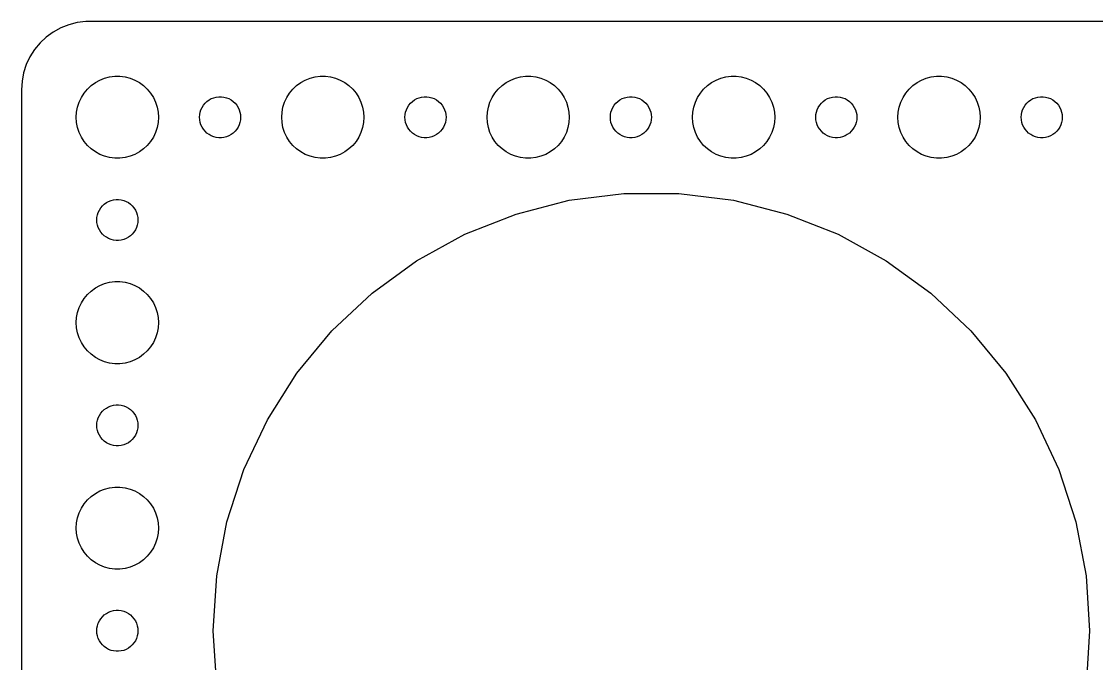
# Model space of a CAD drawing. Header units: metres. Extents: x -150 to 150, y -44 to 44.
# Drawn here: x -149.5 to -71, y -2.4 to 44.5 of the extents above; entities that cross this region are included whole.
import ezdxf

# ---------------------------------------------------------------- set-up
doc = ezdxf.new("R2010")
doc.units = ezdxf.units.M

msp = doc.modelspace()

# ---------------------------------------------------------------- linework, layer by layer
for p, q in [((-146.629, 44.0241), (-147.179, 43.7216)), ((-146.045, 44.2553), (-146.629, 44.0241)), ((-145.437, 44.4114), (-146.045, 44.2553)), ((-144.814, 44.4901), (-145.437, 44.4114)), ((144.814, 44.4901), (-144.814, 44.4901)), ((-147.687, 43.3526), (-148.145, 42.9227)), ((-147.179, 43.7216), (-147.687, 43.3526)), ((-148.545, 42.4389), (-148.882, 41.9088)), ((-148.145, 42.9227), (-148.545, 42.4389)), ((-148.882, 41.9088), (-149.149, 41.3406)), ((-149.149, 41.3406), (-149.343, 40.7434)), ((-149.461, 40.1267), (-149.5, 39.5)), ((-149.343, 40.7434), (-149.461, 40.1267)), ((-144.107, 40.033), (-143.777, 40.2145)), ((-143.777, 40.2145), (-143.427, 40.3532)), ((-143.427, 40.3532), (-143.062, 40.4469)), ((-143.062, 40.4469), (-142.688, 40.4941)), ((-142.688, 40.4941), (-142.312, 40.4941)), ((-142.312, 40.4941), (-141.938, 40.4469)), ((-141.938, 40.4469), (-141.573, 40.3532)), ((-141.573, 40.3532), (-141.223, 40.2145)), ((-141.223, 40.2145), (-140.893, 40.033)), ((-129.107, 40.033), (-128.777, 40.2145)), ((-128.777, 40.2145), (-128.427, 40.3532)), ((-128.427, 40.3532), (-128.062, 40.4469)), ((-128.062, 40.4469), (-127.688, 40.4941)), ((-127.688, 40.4941), (-127.312, 40.4941)), ((-127.312, 40.4941), (-126.938, 40.4469)), ((-126.938, 40.4469), (-126.573, 40.3532)), ((-126.573, 40.3532), (-126.223, 40.2145)), ((-126.223, 40.2145), (-125.893, 40.033)), ((-114.107, 40.033), (-113.777, 40.2145)), ((-113.777, 40.2145), (-113.427, 40.3532)), ((-113.427, 40.3532), (-113.062, 40.4469)), ((-113.062, 40.4469), (-112.688, 40.4941)), ((-112.688, 40.4941), (-112.312, 40.4941)), ((-112.312, 40.4941), (-111.938, 40.4469)), ((-111.938, 40.4469), (-111.573, 40.3532)), ((-111.573, 40.3532), (-111.223, 40.2145)), ((-111.223, 40.2145), (-110.893, 40.033)), ((-99.1075, 40.033), (-98.7773, 40.2145)), ((-98.7773, 40.2145), (-98.427, 40.3532)), ((-98.427, 40.3532), (-98.0621, 40.4469)), ((-98.0621, 40.4469), (-97.6884, 40.4941)), ((-97.6884, 40.4941), (-97.3116, 40.4941)), ((-97.3116, 40.4941), (-96.9379, 40.4469)), ((-96.9379, 40.4469), (-96.573, 40.3532)), ((-96.573, 40.3532), (-96.2227, 40.2145)), ((-96.2227, 40.2145), (-95.8925, 40.033)), ((-84.1075, 40.033), (-83.7773, 40.2145)), ((-83.7773, 40.2145), (-83.427, 40.3532)), ((-83.427, 40.3532), (-83.0621, 40.4469)), ((-83.0621, 40.4469), (-82.6884, 40.4941)), ((-82.6884, 40.4941), (-82.3116, 40.4941)), ((-82.3116, 40.4941), (-81.9379, 40.4469)), ((-81.9379, 40.4469), (-81.573, 40.3532)), ((-81.573, 40.3532), (-81.2227, 40.2145)), ((-81.2227, 40.2145), (-80.8925, 40.033)), ((-149.5, 39.5), (-149.5, -39.5)), ((-145.129, 38.9453), (-144.927, 39.2634)), ((-144.927, 39.2634), (-144.687, 39.5536)), ((-144.687, 39.5536), (-144.412, 39.8115)), ((-144.412, 39.8115), (-144.107, 40.033)), ((-140.893, 40.033), (-140.588, 39.8115)), ((-140.588, 39.8115), (-140.313, 39.5536)), ((-140.313, 39.5536), (-140.073, 39.2634)), ((-140.073, 39.2634), (-139.871, 38.9453)), ((-130.129, 38.9453), (-129.927, 39.2634)), ((-129.927, 39.2634), (-129.687, 39.5536)), ((-129.687, 39.5536), (-129.412, 39.8115)), ((-129.412, 39.8115), (-129.107, 40.033)), ((-125.893, 40.033), (-125.588, 39.8115)), ((-125.588, 39.8115), (-125.313, 39.5536)), ((-125.313, 39.5536), (-125.073, 39.2634)), ((-125.073, 39.2634), (-124.871, 38.9453)), ((-115.129, 38.9453), (-114.927, 39.2634)), ((-114.927, 39.2634), (-114.687, 39.5536)), ((-114.687, 39.5536), (-114.412, 39.8115)), ((-114.412, 39.8115), (-114.107, 40.033)), ((-110.893, 40.033), (-110.588, 39.8115)), ((-110.588, 39.8115), (-110.313, 39.5536)), ((-110.313, 39.5536), (-110.073, 39.2634)), ((-110.073, 39.2634), (-109.871, 38.9453)), ((-100.129, 38.9453), (-99.927, 39.2634)), ((-99.927, 39.2634), (-99.6869, 39.5536)), ((-99.6869, 39.5536), (-99.4123, 39.8115)), ((-99.4123, 39.8115), (-99.1075, 40.033)), ((-95.8925, 40.033), (-95.5877, 39.8115)), ((-95.5877, 39.8115), (-95.3131, 39.5536)), ((-95.3131, 39.5536), (-95.073, 39.2634)), ((-95.073, 39.2634), (-94.8711, 38.9453)), ((-85.1289, 38.9453), (-84.927, 39.2634)), ((-84.927, 39.2634), (-84.6869, 39.5536)), ((-84.6869, 39.5536), (-84.4123, 39.8115)), ((-84.4123, 39.8115), (-84.1075, 40.033)), ((-80.8925, 40.033), (-80.5877, 39.8115)), ((-80.5877, 39.8115), (-80.3131, 39.5536)), ((-80.3131, 39.5536), (-80.073, 39.2634)), ((-80.073, 39.2634), (-79.8711, 38.9453)), ((-145.406, 38.2461), (-145.289, 38.6044)), ((-145.289, 38.6044), (-145.129, 38.9453)), ((-139.871, 38.9453), (-139.711, 38.6044)), ((-139.711, 38.6044), (-139.594, 38.2461)), ((-136.214, 38.3817), (-136.093, 38.5268)), ((-136.093, 38.5268), (-135.956, 38.6558)), ((-135.956, 38.6558), (-135.804, 38.7665)), ((-135.804, 38.7665), (-135.639, 38.8572)), ((-135.639, 38.8572), (-135.464, 38.9266)), ((-135.464, 38.9266), (-135.281, 38.9734)), ((-135.281, 38.9734), (-135.094, 38.997)), ((-135.094, 38.997), (-134.906, 38.997)), ((-134.906, 38.997), (-134.719, 38.9734)), ((-134.719, 38.9734), (-134.536, 38.9266)), ((-134.536, 38.9266), (-134.361, 38.8572)), ((-134.361, 38.8572), (-134.196, 38.7665)), ((-134.196, 38.7665), (-134.044, 38.6558)), ((-134.044, 38.6558), (-133.907, 38.5268)), ((-133.907, 38.5268), (-133.786, 38.3817)), ((-130.406, 38.2461), (-130.289, 38.6044)), ((-130.289, 38.6044), (-130.129, 38.9453)), ((-124.871, 38.9453), (-124.711, 38.6044)), ((-124.711, 38.6044), (-124.594, 38.2461)), ((-121.214, 38.3817), (-121.093, 38.5268)), ((-121.093, 38.5268), (-120.956, 38.6558)), ((-120.956, 38.6558), (-120.804, 38.7665)), ((-120.804, 38.7665), (-120.639, 38.8572)), ((-120.639, 38.8572), (-120.464, 38.9266)), ((-120.464, 38.9266), (-120.281, 38.9734)), ((-120.281, 38.9734), (-120.094, 38.997)), ((-120.094, 38.997), (-119.906, 38.997)), ((-119.906, 38.997), (-119.719, 38.9734)), ((-119.719, 38.9734), (-119.536, 38.9266)), ((-119.536, 38.9266), (-119.361, 38.8572)), ((-119.361, 38.8572), (-119.196, 38.7665)), ((-119.196, 38.7665), (-119.044, 38.6558)), ((-119.044, 38.6558), (-118.907, 38.5268)), ((-118.907, 38.5268), (-118.786, 38.3817)), ((-115.406, 38.2461), (-115.289, 38.6044)), ((-115.289, 38.6044), (-115.129, 38.9453)), ((-109.871, 38.9453), (-109.711, 38.6044)), ((-109.711, 38.6044), (-109.594, 38.2461)), ((-106.214, 38.3817), (-106.093, 38.5268)), ((-106.093, 38.5268), (-105.956, 38.6558)), ((-105.956, 38.6558), (-105.804, 38.7665)), ((-105.804, 38.7665), (-105.639, 38.8572)), ((-105.639, 38.8572), (-105.464, 38.9266)), ((-105.464, 38.9266), (-105.281, 38.9734)), ((-105.281, 38.9734), (-105.094, 38.997)), ((-105.094, 38.997), (-104.906, 38.997)), ((-104.906, 38.997), (-104.719, 38.9734)), ((-104.719, 38.9734), (-104.536, 38.9266)), ((-104.536, 38.9266), (-104.361, 38.8572)), ((-104.361, 38.8572), (-104.196, 38.7665)), ((-104.196, 38.7665), (-104.044, 38.6558)), ((-104.044, 38.6558), (-103.907, 38.5268)), ((-103.907, 38.5268), (-103.786, 38.3817)), ((-100.406, 38.2461), (-100.289, 38.6044)), ((-100.289, 38.6044), (-100.129, 38.9453)), ((-94.8711, 38.9453), (-94.7107, 38.6044)), ((-94.7107, 38.6044), (-94.5943, 38.2461)), ((-91.2135, 38.3817), (-91.0934, 38.5268)), ((-91.0934, 38.5268), (-90.9561, 38.6558)), ((-90.9561, 38.6558), (-90.8037, 38.7665)), ((-90.8037, 38.7665), (-90.6387, 38.8572)), ((-90.6387, 38.8572), (-90.4635, 38.9266)), ((-90.4635, 38.9266), (-90.2811, 38.9734)), ((-90.2811, 38.9734), (-90.0942, 38.997)), ((-90.0942, 38.997), (-89.9058, 38.997)), ((-89.9058, 38.997), (-89.7189, 38.9734)), ((-89.7189, 38.9734), (-89.5365, 38.9266)), ((-89.5365, 38.9266), (-89.3613, 38.8572)), ((-89.3613, 38.8572), (-89.1963, 38.7665)), ((-89.1963, 38.7665), (-89.0439, 38.6558)), ((-89.0439, 38.6558), (-88.9065, 38.5268)), ((-88.9065, 38.5268), (-88.7865, 38.3817)), ((-85.4057, 38.2461), (-85.2893, 38.6044)), ((-85.2893, 38.6044), (-85.1289, 38.9453)), ((-79.8711, 38.9453), (-79.7107, 38.6044)), ((-79.7107, 38.6044), (-79.5943, 38.2461)), ((-76.2135, 38.3817), (-76.0934, 38.5268)), ((-76.0934, 38.5268), (-75.9561, 38.6558)), ((-75.9561, 38.6558), (-75.8037, 38.7665)), ((-75.8037, 38.7665), (-75.6387, 38.8572)), ((-75.6387, 38.8572), (-75.4635, 38.9266)), ((-75.4635, 38.9266), (-75.2811, 38.9734)), ((-75.2811, 38.9734), (-75.0942, 38.997)), ((-75.0942, 38.997), (-74.9058, 38.997)), ((-74.9058, 38.997), (-74.7189, 38.9734)), ((-74.7189, 38.9734), (-74.5365, 38.9266)), ((-74.5365, 38.9266), (-74.3613, 38.8572)), ((-74.3613, 38.8572), (-74.1963, 38.7665)), ((-74.1963, 38.7665), (-74.0439, 38.6558)), ((-74.0439, 38.6558), (-73.9065, 38.5268)), ((-73.9065, 38.5268), (-73.7865, 38.3817)), ((-145.5, 37.5), (-145.476, 37.876)), ((-145.476, 37.876), (-145.406, 38.2461)), ((-139.594, 38.2461), (-139.524, 37.876)), ((-139.524, 37.876), (-139.5, 37.5)), ((-136.5, 37.5), (-136.488, 37.688)), ((-136.488, 37.688), (-136.453, 37.873)), ((-136.453, 37.873), (-136.395, 38.0522)), ((-136.395, 38.0522), (-136.314, 38.2226)), ((-136.314, 38.2226), (-136.214, 38.3817)), ((-133.786, 38.3817), (-133.686, 38.2226)), ((-133.686, 38.2226), (-133.605, 38.0522)), ((-133.605, 38.0522), (-133.547, 37.873)), ((-133.547, 37.873), (-133.512, 37.688)), ((-133.512, 37.688), (-133.5, 37.5)), ((-130.5, 37.5), (-130.476, 37.876)), ((-130.476, 37.876), (-130.406, 38.2461)), ((-124.594, 38.2461), (-124.524, 37.876)), ((-124.524, 37.876), (-124.5, 37.5)), ((-121.5, 37.5), (-121.488, 37.688)), ((-121.488, 37.688), (-121.453, 37.873)), ((-121.453, 37.873), (-121.395, 38.0522)), ((-121.395, 38.0522), (-121.314, 38.2226)), ((-121.314, 38.2226), (-121.214, 38.3817)), ((-118.786, 38.3817), (-118.686, 38.2226)), ((-118.686, 38.2226), (-118.605, 38.0522)), ((-118.605, 38.0522), (-118.547, 37.873)), ((-118.547, 37.873), (-118.512, 37.688)), ((-118.512, 37.688), (-118.5, 37.5)), ((-115.5, 37.5), (-115.476, 37.876)), ((-115.476, 37.876), (-115.406, 38.2461)), ((-109.594, 38.2461), (-109.524, 37.876)), ((-109.524, 37.876), (-109.5, 37.5)), ((-106.5, 37.5), (-106.488, 37.688)), ((-106.488, 37.688), (-106.453, 37.873)), ((-106.453, 37.873), (-106.395, 38.0522)), ((-106.395, 38.0522), (-106.314, 38.2226)), ((-106.314, 38.2226), (-106.214, 38.3817)), ((-103.786, 38.3817), (-103.686, 38.2226)), ((-103.686, 38.2226), (-103.605, 38.0522)), ((-103.605, 38.0522), (-103.547, 37.873)), ((-103.547, 37.873), (-103.512, 37.688)), ((-103.512, 37.688), (-103.5, 37.5)), ((-100.5, 37.5), (-100.476, 37.876)), ((-100.476, 37.876), (-100.406, 38.2461)), ((-94.5943, 38.2461), (-94.5237, 37.876)), ((-94.5237, 37.876), (-94.5, 37.5)), ((-91.5, 37.5), (-91.4882, 37.688)), ((-91.4882, 37.688), (-91.4529, 37.873)), ((-91.4529, 37.873), (-91.3947, 38.0522)), ((-91.3947, 38.0522), (-91.3145, 38.2226)), ((-91.3145, 38.2226), (-91.2135, 38.3817)), ((-88.7865, 38.3817), (-88.6855, 38.2226)), ((-88.6855, 38.2226), (-88.6053, 38.0522)), ((-88.6053, 38.0522), (-88.5471, 37.873)), ((-88.5471, 37.873), (-88.5118, 37.688)), ((-88.5118, 37.688), (-88.5, 37.5)), ((-85.5, 37.5), (-85.4763, 37.876)), ((-85.4763, 37.876), (-85.4057, 38.2461)), ((-79.5943, 38.2461), (-79.5237, 37.876)), ((-79.5237, 37.876), (-79.5, 37.5)), ((-76.5, 37.5), (-76.4882, 37.688)), ((-76.4882, 37.688), (-76.4529, 37.873)), ((-76.4529, 37.873), (-76.3947, 38.0522)), ((-76.3947, 38.0522), (-76.3145, 38.2226)), ((-76.3145, 38.2226), (-76.2135, 38.3817)), ((-73.7865, 38.3817), (-73.6855, 38.2226)), ((-73.6855, 38.2226), (-73.6053, 38.0522)), ((-73.6053, 38.0522), (-73.5471, 37.873)), ((-73.5471, 37.873), (-73.5118, 37.688)), ((-73.5118, 37.688), (-73.5, 37.5)), ((-145.476, 37.124), (-145.5, 37.5)), ((-145.406, 36.7539), (-145.476, 37.124)), ((-139.524, 37.124), (-139.594, 36.7539)), ((-139.5, 37.5), (-139.524, 37.124)), ((-136.488, 37.312), (-136.5, 37.5)), ((-136.453, 37.127), (-136.488, 37.312)), ((-136.395, 36.9478), (-136.453, 37.127)), ((-136.314, 36.7774), (-136.395, 36.9478)), ((-133.605, 36.9478), (-133.686, 36.7774)), ((-133.547, 37.127), (-133.605, 36.9478)), ((-133.512, 37.312), (-133.547, 37.127)), ((-133.5, 37.5), (-133.512, 37.312)), ((-130.476, 37.124), (-130.5, 37.5)), ((-130.406, 36.7539), (-130.476, 37.124)), ((-124.524, 37.124), (-124.594, 36.7539)), ((-124.5, 37.5), (-124.524, 37.124)), ((-121.488, 37.312), (-121.5, 37.5)), ((-121.453, 37.127), (-121.488, 37.312)), ((-121.395, 36.9478), (-121.453, 37.127)), ((-121.314, 36.7774), (-121.395, 36.9478)), ((-118.605, 36.9478), (-118.686, 36.7774)), ((-118.547, 37.127), (-118.605, 36.9478)), ((-118.512, 37.312), (-118.547, 37.127)), ((-118.5, 37.5), (-118.512, 37.312)), ((-115.476, 37.124), (-115.5, 37.5)), ((-115.406, 36.7539), (-115.476, 37.124)), ((-109.524, 37.124), (-109.594, 36.7539)), ((-109.5, 37.5), (-109.524, 37.124)), ((-106.488, 37.312), (-106.5, 37.5)), ((-106.453, 37.127), (-106.488, 37.312)), ((-106.395, 36.9478), (-106.453, 37.127)), ((-106.314, 36.7774), (-106.395, 36.9478)), ((-103.605, 36.9478), (-103.686, 36.7774)), ((-103.547, 37.127), (-103.605, 36.9478)), ((-103.512, 37.312), (-103.547, 37.127)), ((-103.5, 37.5), (-103.512, 37.312)), ((-100.476, 37.124), (-100.5, 37.5)), ((-100.406, 36.7539), (-100.476, 37.124)), ((-94.5237, 37.124), (-94.5943, 36.7539)), ((-94.5, 37.5), (-94.5237, 37.124)), ((-91.4882, 37.312), (-91.5, 37.5)), ((-91.4529, 37.127), (-91.4882, 37.312)), ((-91.3947, 36.9478), (-91.4529, 37.127)), ((-91.3145, 36.7774), (-91.3947, 36.9478)), ((-88.6053, 36.9478), (-88.6855, 36.7774)), ((-88.5471, 37.127), (-88.6053, 36.9478)), ((-88.5118, 37.312), (-88.5471, 37.127)), ((-88.5, 37.5), (-88.5118, 37.312)), ((-85.4763, 37.124), (-85.5, 37.5)), ((-85.4057, 36.7539), (-85.4763, 37.124)), ((-79.5237, 37.124), (-79.5943, 36.7539)), ((-79.5, 37.5), (-79.5237, 37.124)), ((-76.4882, 37.312), (-76.5, 37.5)), ((-76.4529, 37.127), (-76.4882, 37.312)), ((-76.3947, 36.9478), (-76.4529, 37.127)), ((-76.3145, 36.7774), (-76.3947, 36.9478)), ((-73.6053, 36.9478), (-73.6855, 36.7774)), ((-73.5471, 37.127), (-73.6053, 36.9478)), ((-73.5118, 37.312), (-73.5471, 37.127)), ((-73.5, 37.5), (-73.5118, 37.312)), ((-145.289, 36.3956), (-145.406, 36.7539)), ((-145.129, 36.0547), (-145.289, 36.3956)), ((-139.711, 36.3956), (-139.871, 36.0547)), ((-139.594, 36.7539), (-139.711, 36.3956)), ((-136.214, 36.6183), (-136.314, 36.7774)), ((-136.093, 36.4732), (-136.214, 36.6183)), ((-135.956, 36.3442), (-136.093, 36.4732)), ((-135.804, 36.2335), (-135.956, 36.3442)), ((-135.639, 36.1428), (-135.804, 36.2335)), ((-135.464, 36.0734), (-135.639, 36.1428)), ((-134.361, 36.1428), (-134.536, 36.0734)), ((-134.196, 36.2335), (-134.361, 36.1428)), ((-134.044, 36.3442), (-134.196, 36.2335)), ((-133.907, 36.4732), (-134.044, 36.3442)), ((-133.786, 36.6183), (-133.907, 36.4732)), ((-133.686, 36.7774), (-133.786, 36.6183)), ((-130.289, 36.3956), (-130.406, 36.7539)), ((-130.129, 36.0547), (-130.289, 36.3956)), ((-124.711, 36.3956), (-124.871, 36.0547)), ((-124.594, 36.7539), (-124.711, 36.3956)), ((-121.214, 36.6183), (-121.314, 36.7774)), ((-121.093, 36.4732), (-121.214, 36.6183)), ((-120.956, 36.3442), (-121.093, 36.4732)), ((-120.804, 36.2335), (-120.956, 36.3442)), ((-120.639, 36.1428), (-120.804, 36.2335)), ((-120.464, 36.0734), (-120.639, 36.1428)), ((-119.361, 36.1428), (-119.536, 36.0734)), ((-119.196, 36.2335), (-119.361, 36.1428)), ((-119.044, 36.3442), (-119.196, 36.2335)), ((-118.907, 36.4732), (-119.044, 36.3442)), ((-118.786, 36.6183), (-118.907, 36.4732)), ((-118.686, 36.7774), (-118.786, 36.6183)), ((-115.289, 36.3956), (-115.406, 36.7539)), ((-115.129, 36.0547), (-115.289, 36.3956)), ((-109.711, 36.3956), (-109.871, 36.0547)), ((-109.594, 36.7539), (-109.711, 36.3956)), ((-106.214, 36.6183), (-106.314, 36.7774)), ((-106.093, 36.4732), (-106.214, 36.6183)), ((-105.956, 36.3442), (-106.093, 36.4732)), ((-105.804, 36.2335), (-105.956, 36.3442)), ((-105.639, 36.1428), (-105.804, 36.2335)), ((-105.464, 36.0734), (-105.639, 36.1428)), ((-104.361, 36.1428), (-104.536, 36.0734)), ((-104.196, 36.2335), (-104.361, 36.1428)), ((-104.044, 36.3442), (-104.196, 36.2335)), ((-103.907, 36.4732), (-104.044, 36.3442)), ((-103.786, 36.6183), (-103.907, 36.4732)), ((-103.686, 36.7774), (-103.786, 36.6183)), ((-100.289, 36.3956), (-100.406, 36.7539)), ((-100.129, 36.0547), (-100.289, 36.3956)), ((-94.7107, 36.3956), (-94.8711, 36.0547)), ((-94.5943, 36.7539), (-94.7107, 36.3956)), ((-91.2135, 36.6183), (-91.3145, 36.7774)), ((-91.0934, 36.4732), (-91.2135, 36.6183)), ((-90.9561, 36.3442), (-91.0934, 36.4732)), ((-90.8037, 36.2335), (-90.9561, 36.3442)), ((-90.6387, 36.1428), (-90.8037, 36.2335)), ((-90.4635, 36.0734), (-90.6387, 36.1428)), ((-89.3613, 36.1428), (-89.5365, 36.0734)), ((-89.1963, 36.2335), (-89.3613, 36.1428)), ((-89.0439, 36.3442), (-89.1963, 36.2335)), ((-88.9065, 36.4732), (-89.0439, 36.3442)), ((-88.7865, 36.6183), (-88.9065, 36.4732)), ((-88.6855, 36.7774), (-88.7865, 36.6183)), ((-85.2893, 36.3956), (-85.4057, 36.7539)), ((-85.1289, 36.0547), (-85.2893, 36.3956)), ((-79.7107, 36.3956), (-79.8711, 36.0547)), ((-79.5943, 36.7539), (-79.7107, 36.3956)), ((-76.2135, 36.6183), (-76.3145, 36.7774)), ((-76.0934, 36.4732), (-76.2135, 36.6183)), ((-75.9561, 36.3442), (-76.0934, 36.4732)), ((-75.8037, 36.2335), (-75.9561, 36.3442)), ((-75.6387, 36.1428), (-75.8037, 36.2335)), ((-75.4635, 36.0734), (-75.6387, 36.1428)), ((-74.3613, 36.1428), (-74.5365, 36.0734)), ((-74.1963, 36.2335), (-74.3613, 36.1428)), ((-74.0439, 36.3442), (-74.1963, 36.2335)), ((-73.9065, 36.4732), (-74.0439, 36.3442)), ((-73.7865, 36.6183), (-73.9065, 36.4732)), ((-73.6855, 36.7774), (-73.7865, 36.6183)), ((-144.927, 35.7366), (-145.129, 36.0547)), ((-144.687, 35.4464), (-144.927, 35.7366)), ((-144.412, 35.1885), (-144.687, 35.4464)), ((-140.313, 35.4464), (-140.588, 35.1885)), ((-140.073, 35.7366), (-140.313, 35.4464)), ((-139.871, 36.0547), (-140.073, 35.7366)), ((-135.281, 36.0266), (-135.464, 36.0734)), ((-135.094, 36.003), (-135.281, 36.0266)), ((-134.906, 36.003), (-135.094, 36.003)), ((-134.719, 36.0266), (-134.906, 36.003)), ((-134.536, 36.0734), (-134.719, 36.0266)), ((-129.927, 35.7366), (-130.129, 36.0547)), ((-129.687, 35.4464), (-129.927, 35.7366)), ((-129.412, 35.1885), (-129.687, 35.4464)), ((-125.313, 35.4464), (-125.588, 35.1885)), ((-125.073, 35.7366), (-125.313, 35.4464)), ((-124.871, 36.0547), (-125.073, 35.7366)), ((-120.281, 36.0266), (-120.464, 36.0734)), ((-120.094, 36.003), (-120.281, 36.0266)), ((-119.906, 36.003), (-120.094, 36.003)), ((-119.719, 36.0266), (-119.906, 36.003)), ((-119.536, 36.0734), (-119.719, 36.0266)), ((-114.927, 35.7366), (-115.129, 36.0547)), ((-114.687, 35.4464), (-114.927, 35.7366)), ((-114.412, 35.1885), (-114.687, 35.4464)), ((-110.313, 35.4464), (-110.588, 35.1885)), ((-110.073, 35.7366), (-110.313, 35.4464)), ((-109.871, 36.0547), (-110.073, 35.7366)), ((-105.281, 36.0266), (-105.464, 36.0734)), ((-105.094, 36.003), (-105.281, 36.0266)), ((-104.906, 36.003), (-105.094, 36.003)), ((-104.719, 36.0266), (-104.906, 36.003)), ((-104.536, 36.0734), (-104.719, 36.0266)), ((-99.927, 35.7366), (-100.129, 36.0547)), ((-99.6869, 35.4464), (-99.927, 35.7366)), ((-99.4123, 35.1885), (-99.6869, 35.4464)), ((-95.3131, 35.4464), (-95.5877, 35.1885)), ((-95.073, 35.7366), (-95.3131, 35.4464)), ((-94.8711, 36.0547), (-95.073, 35.7366)), ((-90.2811, 36.0266), (-90.4635, 36.0734)), ((-90.0942, 36.003), (-90.2811, 36.0266)), ((-89.9058, 36.003), (-90.0942, 36.003)), ((-89.7189, 36.0266), (-89.9058, 36.003)), ((-89.5365, 36.0734), (-89.7189, 36.0266)), ((-84.927, 35.7366), (-85.1289, 36.0547)), ((-84.6869, 35.4464), (-84.927, 35.7366)), ((-84.4123, 35.1885), (-84.6869, 35.4464)), ((-80.3131, 35.4464), (-80.5877, 35.1885)), ((-80.073, 35.7366), (-80.3131, 35.4464)), ((-79.8711, 36.0547), (-80.073, 35.7366)), ((-75.2811, 36.0266), (-75.4635, 36.0734)), ((-75.0942, 36.003), (-75.2811, 36.0266)), ((-74.9058, 36.003), (-75.0942, 36.003)), ((-74.7189, 36.0266), (-74.9058, 36.003)), ((-74.5365, 36.0734), (-74.7189, 36.0266)), ((-144.107, 34.967), (-144.412, 35.1885)), ((-143.777, 34.7855), (-144.107, 34.967)), ((-143.427, 34.6468), (-143.777, 34.7855)), ((-143.062, 34.5531), (-143.427, 34.6468)), ((-142.688, 34.5059), (-143.062, 34.5531)), ((-141.938, 34.5531), (-142.312, 34.5059)), ((-141.573, 34.6468), (-141.938, 34.5531)), ((-141.223, 34.7855), (-141.573, 34.6468)), ((-140.893, 34.967), (-141.223, 34.7855)), ((-140.588, 35.1885), (-140.893, 34.967)), ((-129.107, 34.967), (-129.412, 35.1885)), ((-128.777, 34.7855), (-129.107, 34.967)), ((-128.427, 34.6468), (-128.777, 34.7855)), ((-128.062, 34.5531), (-128.427, 34.6468)), ((-127.688, 34.5059), (-128.062, 34.5531)), ((-126.938, 34.5531), (-127.312, 34.5059)), ((-126.573, 34.6468), (-126.938, 34.5531)), ((-126.223, 34.7855), (-126.573, 34.6468)), ((-125.893, 34.967), (-126.223, 34.7855)), ((-125.588, 35.1885), (-125.893, 34.967)), ((-114.107, 34.967), (-114.412, 35.1885)), ((-113.777, 34.7855), (-114.107, 34.967)), ((-113.427, 34.6468), (-113.777, 34.7855)), ((-113.062, 34.5531), (-113.427, 34.6468)), ((-112.688, 34.5059), (-113.062, 34.5531)), ((-111.938, 34.5531), (-112.312, 34.5059)), ((-111.573, 34.6468), (-111.938, 34.5531)), ((-111.223, 34.7855), (-111.573, 34.6468)), ((-110.893, 34.967), (-111.223, 34.7855)), ((-110.588, 35.1885), (-110.893, 34.967)), ((-99.1075, 34.967), (-99.4123, 35.1885)), ((-98.7773, 34.7855), (-99.1075, 34.967)), ((-98.427, 34.6468), (-98.7773, 34.7855)), ((-98.0621, 34.5531), (-98.427, 34.6468)), ((-97.6884, 34.5059), (-98.0621, 34.5531)), ((-96.9379, 34.5531), (-97.3116, 34.5059)), ((-96.573, 34.6468), (-96.9379, 34.5531)), ((-96.2227, 34.7855), (-96.573, 34.6468)), ((-95.8925, 34.967), (-96.2227, 34.7855)), ((-95.5877, 35.1885), (-95.8925, 34.967)), ((-84.1075, 34.967), (-84.4123, 35.1885)), ((-83.7773, 34.7855), (-84.1075, 34.967)), ((-83.427, 34.6468), (-83.7773, 34.7855)), ((-83.0621, 34.5531), (-83.427, 34.6468)), ((-82.6884, 34.5059), (-83.0621, 34.5531)), ((-81.9379, 34.5531), (-82.3116, 34.5059)), ((-81.573, 34.6468), (-81.9379, 34.5531)), ((-81.2227, 34.7855), (-81.573, 34.6468)), ((-80.8925, 34.967), (-81.2227, 34.7855)), ((-80.5877, 35.1885), (-80.8925, 34.967)), ((-142.312, 34.5059), (-142.688, 34.5059)), ((-127.312, 34.5059), (-127.688, 34.5059)), ((-112.312, 34.5059), (-112.688, 34.5059)), ((-97.3116, 34.5059), (-97.6884, 34.5059)), ((-82.3116, 34.5059), (-82.6884, 34.5059)), ((-143.139, 31.3572), (-142.964, 31.4266)), ((-142.964, 31.4266), (-142.781, 31.4734)), ((-142.781, 31.4734), (-142.594, 31.497)), ((-142.594, 31.497), (-142.406, 31.497)), ((-142.406, 31.497), (-142.219, 31.4734)), ((-142.219, 31.4734), (-142.036, 31.4266)), ((-142.036, 31.4266), (-141.861, 31.3572)), ((-113.389, 30.4338), (-109.496, 31.4332)), ((-109.496, 31.4332), (-105.509, 31.9368)), ((-105.509, 31.9368), (-101.491, 31.9368)), ((-101.491, 31.9368), (-97.5038, 31.4332)), ((-97.5038, 31.4332), (-93.6115, 30.4338)), ((-143.895, 30.5522), (-143.814, 30.7226)), ((-143.814, 30.7226), (-143.714, 30.8817)), ((-143.714, 30.8817), (-143.593, 31.0268)), ((-143.593, 31.0268), (-143.456, 31.1558)), ((-143.456, 31.1558), (-143.304, 31.2665)), ((-143.304, 31.2665), (-143.139, 31.3572)), ((-141.861, 31.3572), (-141.696, 31.2665)), ((-141.696, 31.2665), (-141.544, 31.1558)), ((-141.544, 31.1558), (-141.407, 31.0268)), ((-141.407, 31.0268), (-141.286, 30.8817)), ((-141.286, 30.8817), (-141.186, 30.7226)), ((-141.186, 30.7226), (-141.105, 30.5522)), ((-144, 30), (-143.988, 30.188)), ((-143.988, 29.812), (-144, 30)), ((-143.988, 30.188), (-143.953, 30.373)), ((-143.953, 30.373), (-143.895, 30.5522)), ((-141.105, 30.5522), (-141.047, 30.373)), ((-141.047, 30.373), (-141.012, 30.188)), ((-141.012, 30.188), (-141, 30)), ((-141, 30), (-141.012, 29.812)), ((-117.125, 28.9545), (-113.389, 30.4338)), ((-93.6115, 30.4338), (-89.8751, 28.9545)), ((-143.953, 29.627), (-143.988, 29.812)), ((-143.895, 29.4478), (-143.953, 29.627)), ((-143.814, 29.2774), (-143.895, 29.4478)), ((-143.714, 29.1183), (-143.814, 29.2774)), ((-143.593, 28.9732), (-143.714, 29.1183)), ((-141.286, 29.1183), (-141.407, 28.9732)), ((-141.186, 29.2774), (-141.286, 29.1183)), ((-141.105, 29.4478), (-141.186, 29.2774)), ((-141.047, 29.627), (-141.105, 29.4478)), ((-141.012, 29.812), (-141.047, 29.627)), ((-143.456, 28.8442), (-143.593, 28.9732)), ((-143.304, 28.7335), (-143.456, 28.8442)), ((-143.139, 28.6427), (-143.304, 28.7335)), ((-142.964, 28.5734), (-143.139, 28.6427)), ((-142.781, 28.5266), (-142.964, 28.5734)), ((-142.594, 28.503), (-142.781, 28.5266)), ((-142.406, 28.503), (-142.594, 28.503)), ((-142.219, 28.5266), (-142.406, 28.503)), ((-142.036, 28.5734), (-142.219, 28.5266)), ((-141.861, 28.6427), (-142.036, 28.5734)), ((-141.696, 28.7335), (-141.861, 28.6427)), ((-141.544, 28.8442), (-141.696, 28.7335)), ((-141.407, 28.9732), (-141.544, 28.8442)), ((-120.646, 27.0185), (-117.125, 28.9545)), ((-89.8751, 28.9545), (-86.3535, 27.0185)), ((-123.898, 24.6564), (-120.646, 27.0185)), ((-86.3535, 27.0185), (-83.1024, 24.6564)), ((-144.107, 25.033), (-143.777, 25.2145)), ((-143.777, 25.2145), (-143.427, 25.3532)), ((-143.427, 25.3532), (-143.062, 25.4469)), ((-143.062, 25.4469), (-142.688, 25.4941)), ((-142.688, 25.4941), (-142.312, 25.4941)), ((-142.312, 25.4941), (-141.938, 25.4469)), ((-141.938, 25.4469), (-141.573, 25.3532)), ((-141.573, 25.3532), (-141.223, 25.2145)), ((-141.223, 25.2145), (-140.893, 25.033)), ((-144.927, 24.2634), (-144.687, 24.5536)), ((-144.687, 24.5536), (-144.412, 24.8115)), ((-144.412, 24.8115), (-144.107, 25.033)), ((-140.893, 25.033), (-140.588, 24.8115)), ((-140.588, 24.8115), (-140.313, 24.5536)), ((-140.313, 24.5536), (-140.073, 24.2634)), ((-126.827, 21.9055), (-123.898, 24.6564)), ((-83.1024, 24.6564), (-80.173, 21.9055)), ((-145.406, 23.2461), (-145.289, 23.6044)), ((-145.289, 23.6044), (-145.129, 23.9453)), ((-145.129, 23.9453), (-144.927, 24.2634)), ((-140.073, 24.2634), (-139.871, 23.9453)), ((-139.871, 23.9453), (-139.711, 23.6044)), ((-139.711, 23.6044), (-139.594, 23.2461)), ((-145.5, 22.5), (-145.476, 22.876)), ((-145.476, 22.876), (-145.406, 23.2461)), ((-139.594, 23.2461), (-139.524, 22.876)), ((-139.524, 22.876), (-139.5, 22.5)), ((-145.476, 22.124), (-145.5, 22.5)), ((-145.406, 21.7539), (-145.476, 22.124)), ((-139.524, 22.124), (-139.594, 21.7539)), ((-139.5, 22.5), (-139.524, 22.124)), ((-145.289, 21.3956), (-145.406, 21.7539)), ((-145.129, 21.0547), (-145.289, 21.3956)), ((-139.711, 21.3956), (-139.871, 21.0547)), ((-139.594, 21.7539), (-139.711, 21.3956)), ((-129.389, 18.8091), (-126.827, 21.9055)), ((-80.173, 21.9055), (-77.6115, 18.8091)), ((-144.927, 20.7366), (-145.129, 21.0547)), ((-144.687, 20.4464), (-144.927, 20.7366)), ((-144.412, 20.1884), (-144.687, 20.4464)), ((-140.313, 20.4464), (-140.588, 20.1884)), ((-140.073, 20.7366), (-140.313, 20.4464)), ((-139.871, 21.0547), (-140.073, 20.7366)), ((-144.107, 19.967), (-144.412, 20.1884)), ((-143.777, 19.7855), (-144.107, 19.967)), ((-143.427, 19.6468), (-143.777, 19.7855)), ((-143.062, 19.5531), (-143.427, 19.6468)), ((-141.573, 19.6468), (-141.938, 19.5531)), ((-141.223, 19.7855), (-141.573, 19.6468)), ((-140.893, 19.967), (-141.223, 19.7855)), ((-140.588, 20.1884), (-140.893, 19.967)), ((-142.688, 19.5059), (-143.062, 19.5531)), ((-142.312, 19.5059), (-142.688, 19.5059)), ((-141.938, 19.5531), (-142.312, 19.5059)), ((-131.542, 15.4161), (-129.389, 18.8091)), ((-77.6115, 18.8091), (-75.4582, 15.4161)), ((-142.781, 16.4734), (-142.594, 16.497)), ((-142.594, 16.497), (-142.406, 16.497)), ((-142.406, 16.497), (-142.219, 16.4734)), ((-143.895, 15.5522), (-143.814, 15.7226)), ((-143.814, 15.7226), (-143.714, 15.8817)), ((-143.714, 15.8817), (-143.593, 16.0268)), ((-143.593, 16.0268), (-143.456, 16.1558)), ((-143.456, 16.1558), (-143.304, 16.2665)), ((-143.304, 16.2665), (-143.139, 16.3572)), ((-143.139, 16.3572), (-142.964, 16.4266)), ((-142.964, 16.4266), (-142.781, 16.4734)), ((-142.219, 16.4734), (-142.036, 16.4266)), ((-142.036, 16.4266), (-141.861, 16.3572)), ((-141.861, 16.3572), (-141.696, 16.2665)), ((-141.696, 16.2665), (-141.544, 16.1558)), ((-141.544, 16.1558), (-141.407, 16.0268)), ((-141.407, 16.0268), (-141.286, 15.8817)), ((-141.286, 15.8817), (-141.186, 15.7226)), ((-141.186, 15.7226), (-141.105, 15.5522)), ((-144, 15), (-143.988, 15.188)), ((-143.988, 14.812), (-144, 15)), ((-143.988, 15.188), (-143.953, 15.373)), ((-143.953, 15.373), (-143.895, 15.5522)), ((-141.105, 15.5522), (-141.047, 15.373)), ((-141.047, 15.373), (-141.012, 15.188)), ((-141.012, 15.188), (-141, 15)), ((-141, 15), (-141.012, 14.812)), ((-133.253, 11.78), (-131.542, 15.4161)), ((-75.4582, 15.4161), (-73.7471, 11.78)), ((-143.953, 14.627), (-143.988, 14.812)), ((-143.895, 14.4478), (-143.953, 14.627)), ((-143.814, 14.2774), (-143.895, 14.4478)), ((-143.714, 14.1183), (-143.814, 14.2774)), ((-141.186, 14.2774), (-141.286, 14.1183)), ((-141.105, 14.4478), (-141.186, 14.2774)), ((-141.047, 14.627), (-141.105, 14.4478)), ((-141.012, 14.812), (-141.047, 14.627)), ((-143.593, 13.9732), (-143.714, 14.1183)), ((-143.456, 13.8442), (-143.593, 13.9732)), ((-143.304, 13.7335), (-143.456, 13.8442)), ((-143.139, 13.6427), (-143.304, 13.7335)), ((-142.964, 13.5734), (-143.139, 13.6427)), ((-142.781, 13.5266), (-142.964, 13.5734)), ((-142.594, 13.5029), (-142.781, 13.5266)), ((-142.406, 13.5029), (-142.594, 13.5029)), ((-142.219, 13.5266), (-142.406, 13.5029)), ((-142.036, 13.5734), (-142.219, 13.5266)), ((-141.861, 13.6427), (-142.036, 13.5734)), ((-141.696, 13.7335), (-141.861, 13.6427)), ((-141.544, 13.8442), (-141.696, 13.7335)), ((-141.407, 13.9732), (-141.544, 13.8442)), ((-141.286, 14.1183), (-141.407, 13.9732)), ((-134.495, 7.95807), (-133.253, 11.78)), ((-73.7471, 11.78), (-72.5053, 7.95807)), ((-144.107, 10.033), (-143.777, 10.2145)), ((-143.777, 10.2145), (-143.427, 10.3532)), ((-143.427, 10.3532), (-143.062, 10.4469)), ((-143.062, 10.4469), (-142.688, 10.4941)), ((-142.688, 10.4941), (-142.312, 10.4941)), ((-142.312, 10.4941), (-141.938, 10.4469)), ((-141.938, 10.4469), (-141.573, 10.3532)), ((-141.573, 10.3532), (-141.223, 10.2145)), ((-141.223, 10.2145), (-140.893, 10.033)), ((-144.927, 9.26335), (-144.687, 9.55363)), ((-144.687, 9.55363), (-144.412, 9.81154)), ((-144.412, 9.81154), (-144.107, 10.033)), ((-140.893, 10.033), (-140.588, 9.81154)), ((-140.588, 9.81154), (-140.313, 9.55363)), ((-140.313, 9.55363), (-140.073, 9.26335)), ((-145.289, 8.60437), (-145.129, 8.94525)), ((-145.129, 8.94525), (-144.927, 9.26335)), ((-140.073, 9.26335), (-139.871, 8.94525)), ((-139.871, 8.94525), (-139.711, 8.60437)), ((-145.5, 7.5), (-145.476, 7.87599)), ((-145.476, 7.87599), (-145.406, 8.24606)), ((-145.406, 8.24606), (-145.289, 8.60437)), ((-139.711, 8.60437), (-139.594, 8.24606)), ((-139.594, 8.24606), (-139.524, 7.87599)), ((-139.524, 7.87599), (-139.5, 7.5)), ((-135.248, 4.01065), (-134.495, 7.95807)), ((-72.5053, 7.95807), (-71.7523, 4.01065)), ((-145.476, 7.12399), (-145.5, 7.5)), ((-145.406, 6.75392), (-145.476, 7.12399)), ((-139.524, 7.12399), (-139.594, 6.75392)), ((-139.5, 7.5), (-139.524, 7.12399)), ((-145.289, 6.39561), (-145.406, 6.75392)), ((-145.129, 6.05473), (-145.289, 6.39561)), ((-139.711, 6.39561), (-139.871, 6.05473)), ((-139.594, 6.75392), (-139.711, 6.39561)), ((-144.927, 5.73663), (-145.129, 6.05473)), ((-144.687, 5.44635), (-144.927, 5.73663)), ((-140.073, 5.73663), (-140.313, 5.44635)), ((-139.871, 6.05473), (-140.073, 5.73663)), ((-144.412, 5.18845), (-144.687, 5.44635)), ((-144.107, 4.96701), (-144.412, 5.18845)), ((-143.777, 4.78551), (-144.107, 4.96701)), ((-143.427, 4.64682), (-143.777, 4.78551)), ((-141.223, 4.78551), (-141.573, 4.64682)), ((-140.893, 4.96701), (-141.223, 4.78551)), ((-140.588, 5.18845), (-140.893, 4.96701)), ((-140.313, 5.44635), (-140.588, 5.18845)), ((-143.062, 4.55313), (-143.427, 4.64682)), ((-142.688, 4.50591), (-143.062, 4.55313)), ((-142.312, 4.50591), (-142.688, 4.50591)), ((-141.938, 4.55313), (-142.312, 4.50591)), ((-141.573, 4.64682), (-141.938, 4.55313)), ((-135.5, 0), (-135.248, 4.01065)), ((-71.7523, 4.01065), (-71.5, 0)), ((-143.814, 0.72263), (-143.714, 0.88167)), ((-143.714, 0.88167), (-143.593, 1.02681)), ((-143.593, 1.02681), (-143.456, 1.15576)), ((-143.456, 1.15576), (-143.304, 1.26648)), ((-143.304, 1.26648), (-143.139, 1.35724)), ((-143.139, 1.35724), (-142.964, 1.42657)), ((-142.964, 1.42657), (-142.781, 1.47342)), ((-142.781, 1.47342), (-142.594, 1.49704)), ((-142.594, 1.49704), (-142.406, 1.49704)), ((-142.406, 1.49704), (-142.219, 1.47342)), ((-142.219, 1.47342), (-142.036, 1.42657)), ((-142.036, 1.42657), (-141.861, 1.35724)), ((-141.861, 1.35724), (-141.696, 1.26648)), ((-141.696, 1.26648), (-141.544, 1.15576)), ((-141.544, 1.15576), (-141.407, 1.02681)), ((-141.407, 1.02681), (-141.286, 0.88167)), ((-141.286, 0.88167), (-141.186, 0.72263)), ((-144, 0), (-143.988, 0.18799)), ((-143.988, -0.18799), (-144, 0)), ((-143.988, 0.18799), (-143.953, 0.37303)), ((-143.953, 0.37303), (-143.895, 0.55219)), ((-143.895, 0.55219), (-143.814, 0.72263)), ((-141.186, 0.72263), (-141.105, 0.55219)), ((-141.105, 0.55219), (-141.047, 0.37303)), ((-141.047, 0.37303), (-141.012, 0.18799)), ((-141.012, 0.18799), (-141, 0)), ((-141, 0), (-141.012, -0.18799)), ((-135.248, -4.01065), (-135.5, 0)), ((-71.5, 0), (-71.7523, -4.01065)), ((-143.953, -0.37303), (-143.988, -0.18799)), ((-143.895, -0.55219), (-143.953, -0.37303)), ((-143.814, -0.72263), (-143.895, -0.55219)), ((-143.714, -0.88167), (-143.814, -0.72263)), ((-141.186, -0.72263), (-141.286, -0.88167)), ((-141.105, -0.55219), (-141.186, -0.72263)), ((-141.047, -0.37303), (-141.105, -0.55219)), ((-141.012, -0.18799), (-141.047, -0.37303)), ((-143.593, -1.02681), (-143.714, -0.88167)), ((-143.456, -1.15576), (-143.593, -1.02681)), ((-143.304, -1.26648), (-143.456, -1.15576)), ((-143.139, -1.35724), (-143.304, -1.26648)), ((-142.964, -1.42657), (-143.139, -1.35724)), ((-142.781, -1.47342), (-142.964, -1.42657)), ((-142.594, -1.49704), (-142.781, -1.47342)), ((-142.406, -1.49704), (-142.594, -1.49704)), ((-142.219, -1.47342), (-142.406, -1.49704)), ((-142.036, -1.42657), (-142.219, -1.47342)), ((-141.861, -1.35724), (-142.036, -1.42657)), ((-141.696, -1.26648), (-141.861, -1.35724)), ((-141.544, -1.15576), (-141.696, -1.26648)), ((-141.407, -1.02681), (-141.544, -1.15576)), ((-141.286, -0.88167), (-141.407, -1.02681))]:
    msp.add_line(p, q)

doc.saveas('drawing.dxf')
